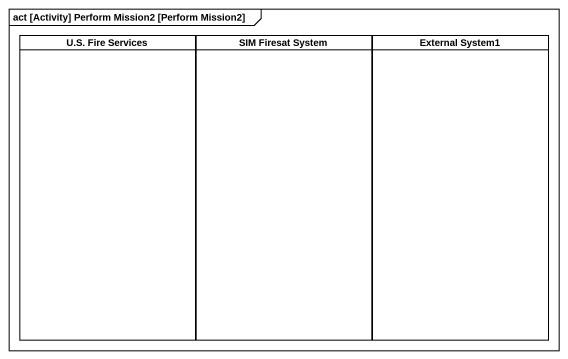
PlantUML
@startuml
mainframe act [Activity] Perform Mission2 [Perform Mission2]
hide empty description
state "U.S. Fire Services" as U_S_Fire_Services <<partition>>
state "SIM Firesat System" as SIM_Firesat_System <<partition>>
state "External System1" as External_System1 <<partition>>
@enduml
